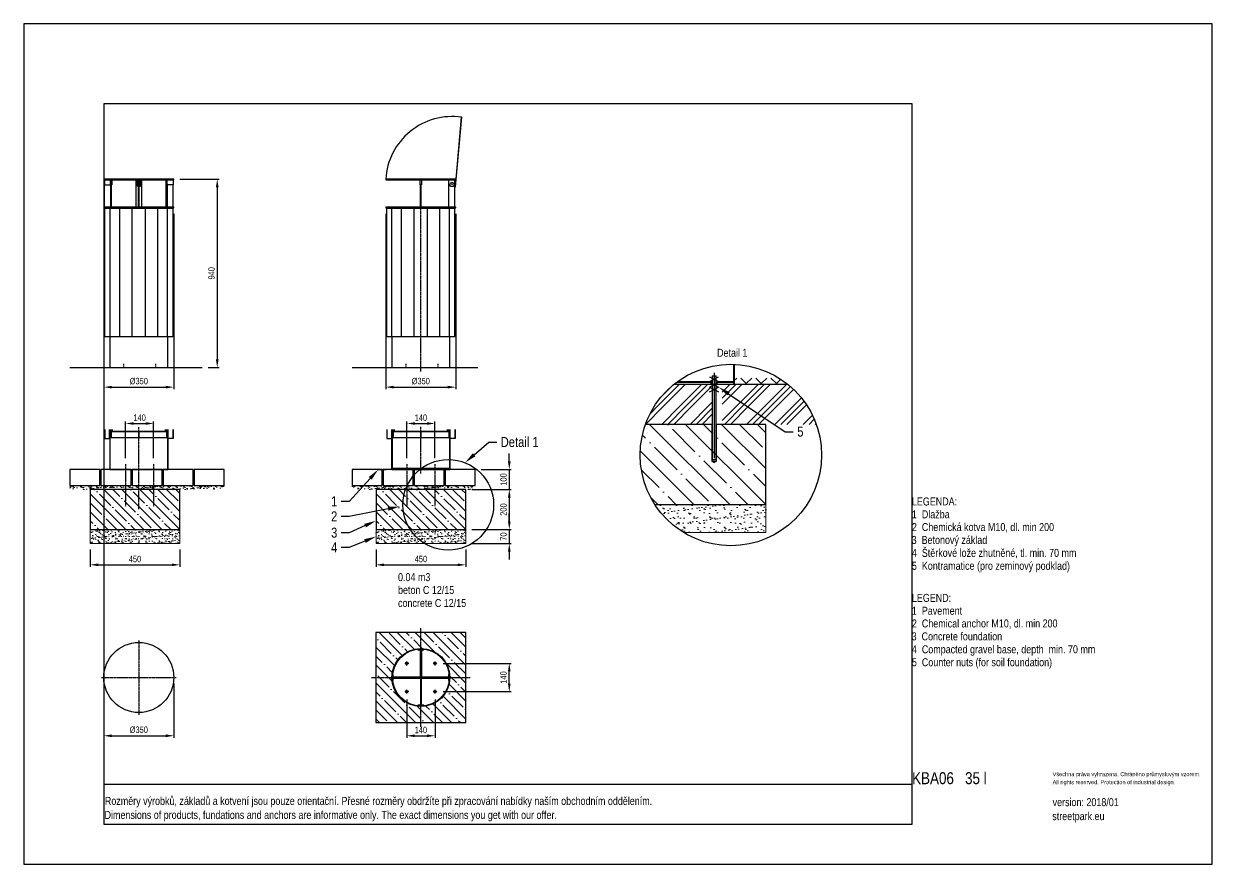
# Model space of a CAD drawing. Header units: millimetres. Extents: x 5064 to 11004, y 3085 to 7285.
import ezdxf
from ezdxf import colors
from ezdxf.entities.mleader import LeaderData, LeaderLine
from ezdxf.lldxf.tags import DXFTag
from ezdxf.math import Vec2, Vec3

# ---------------------------------------------------------------- set-up
doc = ezdxf.new("R2010")
doc.units = ezdxf.units.MM
doc.header["$LTSCALE"] = 0.3
doc.linetypes.add('DashDot', pattern=[15, 9, -3, 0, -3])
doc.layers.add('Nekreslit', color=6, linetype='Continuous', plot=False)
doc.layers.add('SRAFY', color=251, linetype='Continuous', lineweight=13)
doc.styles.add('SEACAD_Arial', font='arial.ttf', dxfattribs={"width": 0.8})
tags = doc.linetypes.add('HIDDEN2', pattern=[4.7625, 3.175, -1.5875]).pattern_tags.tags
tags[6:7] = [DXFTag(74, 4), DXFTag(75, 0), DXFTag(340, '0'), DXFTag(46, 0.0), DXFTag(50, 0.0), DXFTag(44, 0.0), DXFTag(45, 0.0)]
tags[4:5] = [DXFTag(74, 4), DXFTag(75, 0), DXFTag(340, '0'), DXFTag(46, 0.0), DXFTag(50, 0.0), DXFTag(44, 0.0), DXFTag(45, 0.0)]
doc.dimstyles.new('ISO-25', dxfattribs={"dimtxt": 1.6, "dimasz": 2, "dimexe": 0.5, "dimexo": 1.5, "dimtad": 1, "dimdec": 0, "dimtxsty": 'SEACAD_Arial', "dimcen": 2, "dimadec": 0, "dimazin": 0, "dimtfac": 1, "dimtdec": 0, "dimtmove": 0, "dimatfit": 3, "dimfxl": 1, "dimarcsym": 0})

# ---------------------------------------------------------------- blocks, each defined once
blk = doc.blocks.new('*D134')
at = {"color": 0, "lineweight": -2, "transparency": 16777216}
for p, q in [((6825.3, 4657.8), (6825.3, 4571.4)), ((7273.4, 4657.8), (7273.4, 4571.4)), ((6865.3, 4581.4), (7233.4, 4581.4))]:
    blk.add_line(p, q, dxfattribs=at)
at = {"color": 0, "transparency": 16777216}
for points in [[(6865.3, 4588.1), (6865.3, 4574.8), (6825.3, 4581.4)], [(7233.4, 4588.1), (7233.4, 4574.8), (7273.4, 4581.4)]]:
    blk.add_solid(points, dxfattribs=at)
at = {"layer": 'Defpoints', "color": 0, "transparency": 16777216}
for p in [(6825.3, 4687.8), (7273.4, 4687.8), (7273.4, 4581.4)]:
    blk.add_point(p, dxfattribs=at)
at = {"color": 0, "transparency": 16777216, "insert": (7049.4, 4610.3), "char_height": 32, "attachment_point": 5, "style": 'SEACAD_Arial'}
blk.add_mtext('450', dxfattribs=at)
blk = doc.blocks.new('*D160')
at = {"color": 0, "lineweight": -2, "transparency": 16777216}
for p, q in [((6979.3, 5114.1), (6979.3, 5297.7)), ((7019.3, 5287.7), (7079.3, 5287.7)), ((7119.3, 5114.1), (7119.3, 5297.7))]:
    blk.add_line(p, q, dxfattribs=at)
at = {"color": 0, "transparency": 16777216}
for points in [[(7019.3, 5294.4), (7019.3, 5281.1), (6979.3, 5287.7)], [(7079.3, 5294.4), (7079.3, 5281.1), (7119.3, 5287.7)]]:
    blk.add_solid(points, dxfattribs=at)
at = {"layer": 'Defpoints', "color": 0, "transparency": 16777216}
for p in [(7119.3, 5287.7), (6979.3, 5084.1), (7119.3, 5084.1)]:
    blk.add_point(p, dxfattribs=at)
at = {"color": 0, "transparency": 16777216, "insert": (7049.3, 5316.6), "char_height": 32, "attachment_point": 5, "style": 'SEACAD_Arial'}
blk.add_mtext('140', dxfattribs=at)
blk = doc.blocks.new('*D161')
at = {"color": 0, "lineweight": -2, "transparency": 16777216}
for p, q in [((7491.1, 5098), (7491.1, 5138)), ((7350.8, 5058), (7501.1, 5058)), ((7491.1, 5058), (7491.1, 4957.7)), ((7303.4, 4957.7), (7501.1, 4957.7)), ((7491.1, 4917.7), (7491.1, 4877.7))]:
    blk.add_line(p, q, dxfattribs=at)
at = {"color": 0, "transparency": 16777216}
for points in [[(7484.4, 5098), (7497.7, 5098), (7491.1, 5058)], [(7484.4, 4917.7), (7497.7, 4917.7), (7491.1, 4957.7)]]:
    blk.add_solid(points, dxfattribs=at)
at = {"layer": 'Defpoints', "color": 0, "transparency": 16777216}
for p in [(7320.8, 5058), (7273.4, 4957.7), (7491.1, 4957.7)]:
    blk.add_point(p, dxfattribs=at)
at = {"color": 0, "transparency": 16777216, "insert": (7462.2, 5007.9), "char_height": 32, "attachment_point": 5, "rotation": 90, "style": 'SEACAD_Arial'}
blk.add_mtext('100', dxfattribs=at)
blk = doc.blocks.new('*D162')
at = {"color": 0, "lineweight": -2, "transparency": 16777216}
for p, q in [((7303.4, 4957.7), (7501.1, 4957.7)), ((7491.1, 4917.7), (7491.1, 4797.7)), ((7303.4, 4757.7), (7501.1, 4757.7))]:
    blk.add_line(p, q, dxfattribs=at)
at = {"color": 0, "transparency": 16777216}
for points in [[(7484.4, 4917.7), (7497.7, 4917.7), (7491.1, 4957.7)], [(7484.4, 4797.7), (7497.7, 4797.7), (7491.1, 4757.7)]]:
    blk.add_solid(points, dxfattribs=at)
at = {"layer": 'Defpoints', "color": 0, "transparency": 16777216}
for p in [(7273.4, 4957.7), (7273.4, 4757.7), (7491.1, 4757.7)]:
    blk.add_point(p, dxfattribs=at)
at = {"color": 0, "transparency": 16777216, "insert": (7462.2, 4857.7), "char_height": 32, "attachment_point": 5, "rotation": 90, "style": 'SEACAD_Arial'}
blk.add_mtext('200', dxfattribs=at)
blk = doc.blocks.new('*D163')
at = {"color": 0, "lineweight": -2, "transparency": 16777216}
for p, q in [((7491.1, 4797.7), (7491.1, 4837.7)), ((7303.4, 4757.7), (7501.1, 4757.7)), ((7491.1, 4757.7), (7491.1, 4687.8)), ((7303.4, 4687.8), (7501.1, 4687.8)), ((7491.1, 4647.8), (7491.1, 4607.8))]:
    blk.add_line(p, q, dxfattribs=at)
at = {"color": 0, "transparency": 16777216}
for points in [[(7484.4, 4797.7), (7497.7, 4797.7), (7491.1, 4757.7)], [(7484.4, 4647.8), (7497.7, 4647.8), (7491.1, 4687.8)]]:
    blk.add_solid(points, dxfattribs=at)
at = {"layer": 'Defpoints', "color": 0, "transparency": 16777216}
for p in [(7273.4, 4757.7), (7273.4, 4687.8), (7491.1, 4687.8)]:
    blk.add_point(p, dxfattribs=at)
at = {"color": 0, "transparency": 16777216, "insert": (7462.2, 4722.8), "char_height": 32, "attachment_point": 5, "rotation": 90, "style": 'SEACAD_Arial'}
blk.add_mtext('70', dxfattribs=at)
blk = doc.blocks.new('*D164')
at = {"color": 0, "lineweight": -2, "transparency": 16777216}
for p, q in [((5396.4, 4657.9), (5396.4, 4571.5)), ((5844.5, 4657.9), (5844.5, 4571.5)), ((5436.4, 4581.5), (5804.5, 4581.5))]:
    blk.add_line(p, q, dxfattribs=at)
at = {"color": 0, "transparency": 16777216}
for points in [[(5436.4, 4588.2), (5436.4, 4574.9), (5396.4, 4581.5)], [(5804.5, 4588.2), (5804.5, 4574.9), (5844.5, 4581.5)]]:
    blk.add_solid(points, dxfattribs=at)
at = {"layer": 'Defpoints', "color": 0, "transparency": 16777216}
for p in [(5396.4, 4687.9), (5844.5, 4687.9), (5844.5, 4581.5)]:
    blk.add_point(p, dxfattribs=at)
at = {"color": 0, "transparency": 16777216, "insert": (5620.4, 4610.4), "char_height": 32, "attachment_point": 5, "style": 'SEACAD_Arial'}
blk.add_mtext('450', dxfattribs=at)
blk = doc.blocks.new('*D167')
at = {"color": 0, "lineweight": -2, "transparency": 16777216}
for p, q in [((5573.5, 5114), (5573.5, 5297.7)), ((5613.5, 5287.7), (5673.5, 5287.7)), ((5713.5, 5114), (5713.5, 5297.7))]:
    blk.add_line(p, q, dxfattribs=at)
at = {"color": 0, "transparency": 16777216}
for points in [[(5613.5, 5294.4), (5613.5, 5281.1), (5573.5, 5287.7)], [(5673.5, 5294.4), (5673.5, 5281.1), (5713.5, 5287.7)]]:
    blk.add_solid(points, dxfattribs=at)
at = {"layer": 'Defpoints', "color": 0, "transparency": 16777216}
for p in [(5713.5, 5287.7), (5573.5, 5084), (5713.5, 5084)]:
    blk.add_point(p, dxfattribs=at)
at = {"color": 0, "transparency": 16777216, "insert": (5643.5, 5316.6), "char_height": 32, "attachment_point": 5, "style": 'SEACAD_Arial'}
blk.add_mtext('140', dxfattribs=at)
blk = doc.blocks.new('*D168')
at = {"color": 0, "lineweight": -2, "transparency": 16777216}
for p, q in [((5464.4, 3988.2), (5464.4, 3717.2)), ((5814.4, 3988.6), (5814.4, 3717.2)), ((5504.4, 3727.2), (5774.4, 3727.2))]:
    blk.add_line(p, q, dxfattribs=at)
at = {"color": 0, "transparency": 16777216}
for points in [[(5504.4, 3733.9), (5504.4, 3720.5), (5464.4, 3727.2)], [(5774.4, 3733.9), (5774.4, 3720.5), (5814.4, 3727.2)]]:
    blk.add_solid(points, dxfattribs=at)
at = {"layer": 'Defpoints', "color": 0, "transparency": 16777216}
for p in [(5464.4, 4018.2), (5814.4, 4018.6), (5814.4, 3727.2)]:
    blk.add_point(p, dxfattribs=at)
at = {"color": 0, "transparency": 16777216, "insert": (5639.4, 3756.9), "char_height": 32, "attachment_point": 5, "style": 'SEACAD_Arial'}
blk.add_mtext('%%c350', dxfattribs=at)
blk = doc.blocks.new('*D171')
at = {"color": 0, "lineweight": -2, "transparency": 16777216}
for p, q in [((5464.4, 6335.2), (5464.4, 5459.5)), ((5814.4, 6335.2), (5814.4, 5459.5)), ((5504.4, 5469.5), (5774.4, 5469.5))]:
    blk.add_line(p, q, dxfattribs=at)
at = {"color": 0, "transparency": 16777216}
for points in [[(5504.4, 5476.2), (5504.4, 5462.8), (5464.4, 5469.5)], [(5774.4, 5476.2), (5774.4, 5462.8), (5814.4, 5469.5)]]:
    blk.add_solid(points, dxfattribs=at)
at = {"layer": 'Defpoints', "color": 0, "transparency": 16777216}
for p in [(5464.4, 6365.2), (5814.4, 6365.2), (5814.4, 5469.5)]:
    blk.add_point(p, dxfattribs=at)
at = {"color": 0, "transparency": 16777216, "insert": (5639.4, 5499.2), "char_height": 32, "attachment_point": 5, "style": 'SEACAD_Arial'}
blk.add_mtext('%%c350', dxfattribs=at)
blk = doc.blocks.new('*D172')
at = {"color": 0, "lineweight": -2, "transparency": 16777216}
for p, q in [((5844.4, 6508.2), (6041.4, 6508.2)), ((6031.4, 6468.2), (6031.4, 5608.2)), ((5986, 5568.2), (6041.4, 5568.2))]:
    blk.add_line(p, q, dxfattribs=at)
at = {"color": 0, "transparency": 16777216}
for points in [[(6024.7, 6468.2), (6038.1, 6468.2), (6031.4, 6508.2)], [(6024.7, 5608.2), (6038.1, 5608.2), (6031.4, 5568.2)]]:
    blk.add_solid(points, dxfattribs=at)
at = {"layer": 'Defpoints', "color": 0, "transparency": 16777216}
for p in [(5814.4, 6508.2), (5956, 5568.2), (6031.4, 5568.2)]:
    blk.add_point(p, dxfattribs=at)
at = {"color": 0, "transparency": 16777216, "insert": (6002.5, 6038.2), "char_height": 32, "attachment_point": 5, "rotation": 90, "style": 'SEACAD_Arial'}
blk.add_mtext('940', dxfattribs=at)
blk = doc.blocks.new('*D173')
at = {"color": 0, "lineweight": -2, "transparency": 16777216}
for p, q in [((6873.6, 6335.2), (6873.6, 5459.5)), ((7223.6, 6335.2), (7223.6, 5459.5)), ((6913.6, 5469.5), (7183.6, 5469.5))]:
    blk.add_line(p, q, dxfattribs=at)
at = {"color": 0, "transparency": 16777216}
for points in [[(6913.6, 5476.2), (6913.6, 5462.8), (6873.6, 5469.5)], [(7183.6, 5476.2), (7183.6, 5462.8), (7223.6, 5469.5)]]:
    blk.add_solid(points, dxfattribs=at)
at = {"layer": 'Defpoints', "color": 0, "transparency": 16777216}
for p in [(6873.6, 6365.2), (7223.6, 6365.2), (7223.6, 5469.5)]:
    blk.add_point(p, dxfattribs=at)
at = {"color": 0, "transparency": 16777216, "insert": (7048.6, 5499.2), "char_height": 32, "attachment_point": 5, "style": 'SEACAD_Arial'}
blk.add_mtext('%%C350', dxfattribs=at)
blk = doc.blocks.new('*D174')
at = {"color": 0, "lineweight": -2, "transparency": 16777216}
for p, q in [((6978.6, 3907.7), (6978.6, 3717.2)), ((7120.1, 3907.7), (7120.1, 3717.2)), ((7018.6, 3727.2), (7080.1, 3727.2))]:
    blk.add_line(p, q, dxfattribs=at)
at = {"color": 0, "transparency": 16777216}
for points in [[(7018.6, 3733.9), (7018.6, 3720.5), (6978.6, 3727.2)], [(7080.1, 3733.9), (7080.1, 3720.5), (7120.1, 3727.2)]]:
    blk.add_solid(points, dxfattribs=at)
at = {"layer": 'Defpoints', "color": 0, "transparency": 16777216}
for p in [(6978.6, 3937.7), (7120.1, 3937.7), (7120.1, 3727.2)]:
    blk.add_point(p, dxfattribs=at)
at = {"color": 0, "transparency": 16777216, "insert": (7049.3, 3756), "char_height": 32, "attachment_point": 5, "style": 'SEACAD_Arial'}
blk.add_mtext('140', dxfattribs=at)
blk = doc.blocks.new('*D175')
at = {"color": 0, "lineweight": -2, "transparency": 16777216}
for p, q in [((7160.1, 4089.1), (7501.1, 4089.1)), ((7491.1, 3987.7), (7491.1, 4049.1)), ((7160.1, 3947.7), (7501.1, 3947.7))]:
    blk.add_line(p, q, dxfattribs=at)
at = {"color": 0, "transparency": 16777216}
for points in [[(7484.4, 4049.1), (7497.7, 4049.1), (7491.1, 4089.1)], [(7484.4, 3987.7), (7497.7, 3987.7), (7491.1, 3947.7)]]:
    blk.add_solid(points, dxfattribs=at)
at = {"layer": 'Defpoints', "color": 0, "transparency": 16777216}
for p in [(7130.1, 4089.1), (7491.1, 4089.1), (7130.1, 3947.7)]:
    blk.add_point(p, dxfattribs=at)
at = {"color": 0, "transparency": 16777216, "insert": (7462.2, 4018.4), "char_height": 32, "attachment_point": 5, "rotation": 90, "style": 'SEACAD_Arial'}
blk.add_mtext('140', dxfattribs=at)

msp = doc.modelspace()

# ---------------------------------------------------------------- hatches: boundary and pattern name
at = {"layer": 'SRAFY'}
h = msp.add_hatch(dxfattribs=at)
h.set_pattern_fill('ANSI31', color=256)
h.set_pattern_definition([(45, (-671.429, 3940.2067), (-2.245064, 2.245064), [])])
h.paths.add_polyline_path([(8502.9, 5497.7), (8492.4, 5497.7), (8332.8, 5497.7, 0.003723), (8327.4, 5493.7), (8502.9, 5493.7)])
h.paths.add_polyline_path([(8610.9, 5497.7), (8526.9, 5497.7), (8526.9, 5493.7), (8610.9, 5493.7)])
h.paths.add_polyline_path([(8614.9, 5583.5, 0.002206), (8610.9, 5583.6), (8610.9, 5483.7), (8614.9, 5483.7)])
h = msp.add_hatch(dxfattribs=at)
h.set_pattern_fill('ANGLE', color=256, scale=7.6, angle=45)
h.set_pattern_definition([(45, (-671.215, 3948.204), (-37.53747, 37.53747), [38.608, -14.478]), (135, (-671.215, 3948.204), (-37.53747, -37.53747), [38.608, -14.478])])
edge = h.paths.add_edge_path()
edge.add_line((8615.1, 5483.7), (8883, 5483.7))
edge.add_arc((8598.7, 5130.3), 453.5, 51.18558, 58.1829)
edge.add_line((8837.8, 5515.7), (8615.1, 5515.4))
edge.add_arc((-175798.6, 5506.3), 184413.7, -0.004547, 0.002815, ccw=False)
h = msp.add_hatch(dxfattribs=at)
h.set_pattern_fill('GOST_GROUND', color=256, scale=10)
h.paths.add_polyline_path([(8504.9, 5463), (8492.4, 5469.7), (8504.9, 5476.3), (8504.9, 5483.7), (8314.5, 5483.7, 0.138041), (8171.9, 5283.5), (8504.9, 5283.3)])
edge = h.paths.add_edge_path()
edge.add_line((8883, 5483.7), (8554.9, 5483.6))
edge.add_line((8554.9, 5483.6), (8554.9, 5464))
edge.add_line((8554.9, 5464), (8567.4, 5457.3))
edge.add_line((8567.4, 5457.3), (8554.9, 5450.7))
edge.add_line((8554.9, 5450.7), (8554.9, 5283.3))
edge.add_line((8554.9, 5283.3), (8783, 5283.1))
edge.add_line((8783, 5283.1), (9025.7, 5283.1))
edge.add_arc((8598.7, 5130.3), 453.5, 19.68637, 51.18484)
h = msp.add_hatch(dxfattribs=at)
h.set_pattern_fill('ANSI35', color=256, scale=20, angle=90)
h.set_pattern_definition([(135, (-5432.99, -5337.81), (-89.8026, -89.8026), []), (135, (-5432.99, -5248.01), (-89.8026, -89.8026), [158.75, -31.75, 0, -31.75])])
edge = h.paths.add_edge_path()
edge.add_arc((8598.7, 5130.3), 453.5, 160.25313, 213.03807)
edge.add_line((8218.6, 4883.1), (8773, 4883.1))
edge.add_line((8773, 4883.1), (8773, 5283.1))
edge.add_line((8773, 5283.1), (8171.9, 5283.5))
h = msp.add_hatch(dxfattribs=at)
h.set_pattern_fill('AR-SAND', color=256, scale=0.5)
h.set_pattern_definition([(37.5, (0, -352.715), (-0.800016, 24.47066), [0, -19.304, 0, -21.59, 0, -20.6375]), (7.5, (0, -352.715), (22.47616, 35.84126), [0, -10.414, 0, -17.399, 0, -6.6675]), (327.5, (-15.62, -352.715), (39.54962, 0.07186), [0, -6.35, 0, -22.86, 0, -29.845]), (317.5, (-15.62, -352.715), (38.17782, 11.14647), [0, -3.175, 0, -14.986, 0, -17.145])])
h.paths.add_polyline_path([(5464.4, 4978), (5295.4, 4978), (5295.4, 4958.1), (5430.4, 4958.1), (5464.4, 4958)])
h.paths.add_polyline_path([(5514.4, 4978), (5464.4, 4978), (5464.4, 4958), (5514.4, 4958)])
h.paths.add_polyline_path([(5794.4, 4978), (5514.4, 4978), (5514.4, 4958), (5794.4, 4957.8)])
h.paths.add_polyline_path([(6065.4, 4978), (5794.4, 4978), (5794.4, 4957.8), (5878.5, 4957.7), (6065.4, 4957.7)])
h = msp.add_hatch(dxfattribs=at)
h.set_pattern_fill('ANSI35', color=256, scale=10, angle=90)
h.set_pattern_definition([(135, (-1258.534, -352.62), (-44.9013, -44.9013), []), (135, (-1258.534, -307.72), (-44.9013, -44.9013), [79.375, -15.875, 0, -15.875])])
h.paths.add_polyline_path([(5844.5, 4957.8), (5396.4, 4958.2), (5396.4, 4757.8), (5844.5, 4757.8)])
h = msp.add_hatch(dxfattribs=at)
h.set_pattern_fill('AR-SAND', color=256, scale=0.5)
h.set_pattern_definition([(37.5, (170.387, -352.715), (-0.800016, 24.47066), [0, -19.304, 0, -21.59, 0, -20.6375]), (7.5, (170.387, -352.715), (22.47616, 35.84126), [0, -10.414, 0, -17.399, 0, -6.6675]), (327.5, (154.766, -352.715), (39.54962, 0.07186), [0, -6.35, 0, -22.86, 0, -29.845]), (317.5, (154.766, -352.715), (38.17782, 11.14647), [0, -3.175, 0, -14.986, 0, -17.145])])
h.paths.add_polyline_path([(6763.6, 4978), (6705.8, 4978), (6705.8, 4958.1), (6745.4, 4958.1)])
h.paths.add_polyline_path([(6944.3, 4978), (6763.6, 4978), (6745.4, 4958.1), (6825.3, 4958.1), (6944.3, 4958)])
h.paths.add_polyline_path([(7154.3, 4978), (6944.3, 4978), (6944.3, 4958), (7154.3, 4957.8)])
h.paths.add_polyline_path([(7320.8, 4978), (7154.3, 4978), (7154.3, 4957.8), (7273.4, 4957.7), (7320.8, 4957.7)])
h = msp.add_hatch(dxfattribs=at)
h.set_pattern_fill('ANSI35', color=256, scale=10, angle=90)
h.set_pattern_definition([(135, (170.387, -352.715), (-44.9013, -44.9013), []), (135, (170.387, -307.814), (-44.9013, -44.9013), [79.375, -15.875, 0, -15.875])])
h.paths.add_polyline_path([(7273.4, 4957.7), (6825.3, 4958.1), (6825.3, 4757.7), (7273.4, 4757.7)])
h = msp.add_hatch(dxfattribs=at)
h.set_pattern_fill('AR-SAND', color=256)
h.set_pattern_definition([(37.5, (-2901.995, -5637.076), (-1.60003, 48.94132), [0, -38.608, 0, -43.18, 0, -41.275]), (7.5, (-2901.995, -5637.076), (44.95233, 71.6825), [0, -20.828, 0, -34.798, 0, -13.335]), (327.5, (-2933.237, -5637.076), (79.09924, 0.14372), [0, -12.7, 0, -45.72, 0, -59.69]), (317.5, (-2933.24, -5637.076), (76.35565, 22.29293), [0, -6.35, 0, -29.972, 0, -34.29])])
h.paths.add_polyline_path([(8773, 4743.1), (8773, 4883.1), (8218.6, 4883.1), (8362.6, 4743.2)])
h = msp.add_hatch(dxfattribs=at)
h.set_pattern_fill('AR-SAND', color=256, scale=0.5)
h.set_pattern_definition([(37.5, (6.963, -502.25), (-0.800016, 24.47066), [0, -19.304, 0, -21.59, 0, -20.6375]), (7.5, (6.963, -502.25), (22.47616, 35.84126), [0, -10.414, 0, -17.399, 0, -6.6675]), (327.5, (-8.658, -502.25), (39.54962, 0.07186), [0, -6.35, 0, -22.86, 0, -29.845]), (317.5, (-8.658, -502.25), (38.17782, 11.14647), [0, -3.175, 0, -14.986, 0, -17.145])])
h.paths.add_polyline_path([(5844.5, 4687.9), (5844.5, 4757.8), (5396.4, 4757.9), (5396.4, 4687.9)])
h = msp.add_hatch(dxfattribs=at)
h.set_pattern_fill('AR-SAND', color=256, scale=0.5)
h.set_pattern_definition([(37.5, (1435.883, -502.347), (-0.800016, 24.47066), [0, -19.304, 0, -21.59, 0, -20.6375]), (7.5, (1435.883, -502.347), (22.47616, 35.84126), [0, -10.414, 0, -17.399, 0, -6.6675]), (327.5, (1420.262, -502.347), (39.54962, 0.07186), [0, -6.35, 0, -22.86, 0, -29.845]), (317.5, (1420.262, -502.347), (38.17782, 11.14647), [0, -3.175, 0, -14.986, 0, -17.145])])
h.paths.add_polyline_path([(7273.4, 4687.8), (7273.4, 4757.8), (6825.3, 4757.8), (6825.3, 4687.8)])
h = msp.add_hatch(dxfattribs=at)
h.set_pattern_fill('ANSI35', color=256, scale=10, angle=90)
h.set_pattern_definition([(135, (-5873.285, -822.89), (-44.90128, -44.90128), []), (135, (-5873.285, -777.987), (-44.90128, -44.90128), [79.375, -15.875, 0, -15.875])])
h.paths.add_polyline_path([(7274.3, 4243.4), (6824.3, 4243.4), (6824.3, 3793.4), (7274.3, 3793.4)])
h.paths.add_polyline_path([(7194.3, 4018.4, -1), (6904.3, 4018.4, -1)], flags=16)
h.paths.add_polyline_path([(7191.3, 4018.4, -1), (6907.3, 4018.4, -1)], flags=0)
h.paths.add_polyline_path([(6908.1, 4033.4), (6911.1, 4033.4), (6911.1, 4020.9), (7046.8, 4020.9), (7046.8, 4156.6), (7034.3, 4156.6), (7034.3, 4159.6), (7064.3, 4159.6), (7064.3, 4156.6), (7051.8, 4156.6), (7051.8, 4020.9), (7187.6, 4020.9), (7187.6, 4033.4), (7190.6, 4033.4), (7190.6, 4003.4), (7187.6, 4003.4), (7187.6, 4015.9), (7051.8, 4015.9), (7051.8, 3880.2), (7064.3, 3880.2), (7064.3, 3877.2), (7034.3, 3877.2), (7034.3, 3880.2), (7046.8, 3880.2), (7046.8, 4015.9), (6911.1, 4015.9), (6911.1, 4003.4), (6908.1, 4003.4)], flags=0)
h = msp.add_hatch(dxfattribs=at)
h.set_pattern_fill('ANSI31', color=256, angle=45)
h.set_pattern_definition([(90, (1334.958, -8542.5938), (-3.175, 7e-16), [])])
h.paths.add_polyline_path([(6946.8, 3915.8, 1), (7151.9, 4120.9, 1)])
h.paths.add_polyline_path([(7149.8, 4118.8, -1), (6948.9, 3918, -1)], flags=16)
h = msp.add_hatch(dxfattribs=at)
h.set_pattern_fill('ANSI31', color=256, angle=90)
h.set_pattern_definition([(135, (11890.612, -8904.2522), (-2.245064, -2.245064), [])])
h.paths.add_polyline_path([(7046.8, 4015.9), (7046.8, 3880.2), (7051.8, 3880.2), (7051.8, 4015.9)])
h.paths.add_polyline_path([(7046.8, 4156.6), (7046.8, 4020.9), (7051.8, 4020.9), (7051.8, 4156.6)])
h.paths.add_polyline_path([(6911.1, 4020.9), (6911.1, 4015.9), (7187.6, 4015.9), (7187.6, 4020.9)])
h.paths.add_polyline_path([(7034.3, 4159.6), (7034.3, 4156.6), (7064.3, 4156.6), (7064.3, 4159.6)])
h.paths.add_polyline_path([(6908.1, 4033.4), (6908.1, 4003.4), (6911.1, 4003.4), (6911.1, 4033.4)])
h.paths.add_polyline_path([(7034.3, 3880.2), (7034.3, 3877.2), (7064.3, 3877.2), (7064.3, 3880.2)])
h.paths.add_polyline_path([(7187.6, 4033.4), (7187.6, 4003.4), (7190.6, 4003.4), (7190.6, 4033.4)])

# ---------------------------------------------------------------- linework, layer by layer
for p, q in [((5630.9, 6488.2), (5628.9, 6488.2)), ((5631.9, 6503.2), (5631.9, 6505.2)), ((5636.9, 6488.2), (5635.9, 6488.2)), ((5636.9, 6503.2), (5636.9, 6505.2)), ((5636.9, 6503.2), (5636.9, 6505.2)), ((5636.9, 6503.2), (5636.9, 6505.2)), ((5641.9, 6503.2), (5641.9, 6505.2)), ((5642.9, 6488.2), (5641.9, 6488.2)), ((5646.9, 6503.2), (5646.9, 6505.2)), ((5649.9, 6488.2), (5647.9, 6488.2)), ((7189.6, 6368.2), (7189.6, 6505.2)), ((7219.6, 6368.2), (7219.6, 6505.2)), ((5468.4, 6365.2), (5468.4, 6362.2)), ((5494.4, 6365.2), (5494.4, 6362.2)), ((5495.6, 5722.2), (5495.6, 6362.2)), ((5498.4, 6365.2), (5498.4, 6362.2)), ((5543.9, 5722.2), (5543.9, 6362.2)), ((5605.9, 5722.2), (5605.9, 6362.2)), ((5673, 5722.2), (5673, 6362.2)), ((5734.9, 5722.2), (5734.9, 6362.2)), ((5780.4, 6365.2), (5780.4, 6362.2)), ((5783.3, 5722.2), (5783.3, 6362.2)), ((5784.4, 6365.2), (5784.4, 6362.2)), ((5810.4, 6365.2), (5810.4, 6362.2)), ((6903.6, 6365.2), (6903.6, 6362.2)), ((6904.7, 5722.2), (6904.7, 6362.2)), ((6953.1, 5722.2), (6953.1, 6362.2)), ((7015, 5722.2), (7015, 6362.2)), ((7082.1, 5722.2), (7082.1, 6362.2)), ((7144.1, 5722.2), (7144.1, 6362.2)), ((7192.4, 5722.2), (7192.4, 6362.2)), ((7193.6, 6365.2), (7193.6, 6362.2)), ((5494.4, 5568.2), (5497.4, 5568.2)), ((5784.4, 5568.2), (5781.4, 5568.2)), ((6836.3, 5568.2), (6876.3, 5568.2)), ((6918.6, 5568.2), (7178.6, 5568.2)), ((6919.3, 5568.2), (7179.3, 5568.2)), ((6919.3, 5568.2), (7179.3, 5568.2)), ((8506.5, 5525.3), (8523.3, 5525.3)), ((8614.9, 5583.5), (8614.9, 5483.7)), ((8314.5, 5483.7), (8504.9, 5483.7)), ((8327.4, 5493.7), (8504.9, 5493.7)), ((8332.8, 5497.7), (8504.9, 5497.7)), ((8492.4, 5521.7), (8537.4, 5497.7)), ((8492.4, 5497.7), (8537.4, 5521.7)), ((8492.4, 5493.7), (8537.4, 5469.7)), ((8492.4, 5469.7), (8537.4, 5493.7)), ((8492.4, 5469.7), (8537.4, 5445.7)), ((8492.4, 5445.7), (8537.4, 5469.7)), ((8502.9, 5497.7), (8502.9, 5493.7)), ((8524.9, 5497.7), (8610.9, 5497.7)), ((8524.9, 5493.7), (8610.9, 5493.7)), ((8524.9, 5483.7), (8614.9, 5483.7)), ((8526.9, 5497.7), (8526.9, 5493.7)), ((8614.9, 5483.7), (8883, 5483.7)), ((5494.4, 5248), (5497.4, 5248)), ((5500.4, 5258), (5500.4, 5218)), ((5500.4, 5248), (5778.4, 5248)), ((5522.4, 5248), (5726.4, 5248)), ((5756.4, 5248), (5552.4, 5248)), ((5626.4, 5248), (5623.4, 5248)), ((5761.4, 5248), (5758.4, 5248)), ((5778.4, 5258), (5778.4, 5218)), ((5784.4, 5248), (5781.4, 5248)), ((5784.4, 5248), (5782.4, 5248)), ((5784.4, 5058), (5784.4, 5248)), ((6904.3, 5248), (6907.3, 5248)), ((6910.3, 5258), (6910.3, 5218)), ((6910.3, 5248), (7188.3, 5248)), ((6932.3, 5248), (7136.3, 5248)), ((7166.3, 5248), (6962.3, 5248)), ((7036.3, 5248), (7033.3, 5248)), ((7171.3, 5248), (7168.3, 5248)), ((7188.3, 5258), (7188.3, 5218)), ((7194.3, 5248), (7191.3, 5248)), ((8504.9, 5283.3), (8171.9, 5283.5)), ((8773, 5283.1), (8524.9, 5283.3)), ((8773, 4883.1), (8773, 5283.1)), ((5494.4, 5212), (5494.4, 5058)), ((5494.4, 5212), (5494.4, 5058)), ((5497.4, 5218), (5781.4, 5218)), ((5784.4, 5212), (5784.4, 5058)), ((6904.3, 5212), (6904.3, 5058)), ((6904.3, 5212), (6904.3, 5058)), ((6907.3, 5218), (7191.3, 5218)), ((7194.3, 5212), (7194.3, 5058)), ((5494.4, 5058), (5497.4, 5058)), ((5494.4, 5058), (5784.4, 5058)), ((5784.4, 5058), (5781.4, 5058)), ((5782.4, 5058), (5784.4, 5058)), ((6836.3, 5058), (6876.3, 5058)), ((6904.3, 5058), (7194.3, 5058)), ((6906.3, 5065), (7192.3, 5065)), ((6906.3, 5063), (7192.3, 5063)), ((5295.4, 4978), (5437.4, 4978)), ((8218.6, 4883.1), (8773, 4883.1))]:
    msp.add_line(p, q)
at = {"linetype": 'DashDot'}
for p, q in [((7048.6, 5548.2), (7048.6, 6379.2)), ((5639.4, 4860.1), (5639.4, 5269.8)), ((7049.3, 5038), (7049.3, 5271.7)), ((7049.3, 3771.4), (7049.3, 4265.4)), ((5639.4, 4205.4), (5639.4, 3831.4)), ((5452.4, 4018.4), (5826.4, 4018.4)), ((6802.3, 4018.4), (7296.3, 4018.4))]:
    msp.add_line(p, q, dxfattribs=at)
at = {"color": 0, "linetype": 'DashDot', "ltscale": 0.1}
for p, q in [((5563.5, 5585.2), (5563.5, 5565.2)), ((5723.5, 5585.2), (5723.5, 5565.2)), ((6973.4, 5585.2), (6973.4, 5565.2)), ((7133.4, 5585.2), (7133.4, 5565.2)), ((6978.6, 4079.1), (6978.6, 4099.1)), ((7120.1, 4079.1), (7120.1, 4099.1)), ((6988.6, 4089.1), (6968.6, 4089.1)), ((7130.1, 4089.1), (7110.1, 4089.1)), ((6988.6, 3947.7), (6968.6, 3947.7)), ((6978.6, 3937.7), (6978.6, 3957.7)), ((7130.1, 3947.7), (7110.1, 3947.7)), ((7120.1, 3937.7), (7120.1, 3957.7))]:
    msp.add_line(p, q, dxfattribs=at)
at = {"color": 7, "linetype": 'Continuous'}
for p, q in [((5295.4, 5568.2), (5956, 5568.2)), ((6705.8, 5568.2), (7334.1, 5568.2)), ((8504.9, 5523.7), (8504.9, 5107.6)), ((8524.9, 5107.6), (8524.9, 5523.7)), ((5464.4, 5258), (5464.4, 5114)), ((5445.4, 5058), (5295.4, 5058)), ((5295.4, 5058), (5295.4, 4978)), ((5445.4, 4978), (5445.4, 5058)), ((5600.4, 5058), (5450.4, 5058)), ((5450.4, 5058), (5450.4, 4978)), ((5600.4, 4978), (5600.4, 5058)), ((5755.4, 5058), (5605.4, 5058)), ((5605.4, 5058), (5605.4, 4978)), ((5755.4, 4978), (5755.4, 5058)), ((5910.4, 5058), (5760.4, 5058)), ((5760.4, 5058), (5760.4, 4978)), ((5910.4, 4978), (5910.4, 5058)), ((6065.4, 5058), (5915.4, 5058)), ((5915.4, 5058), (5915.4, 4978)), ((6065.4, 4978), (6065.4, 5058)), ((6855.8, 5058), (6705.8, 5058)), ((6705.8, 5058), (6705.8, 4978)), ((6855.8, 4978), (6855.8, 5058)), ((7010.8, 5058), (6860.8, 5058)), ((6860.8, 5058), (6860.8, 4978)), ((7010.8, 4978), (7010.8, 5058)), ((7165.8, 5058), (7015.8, 5058)), ((7015.8, 5058), (7015.8, 4978)), ((7165.8, 4978), (7165.8, 5058)), ((7320.8, 5058), (7170.8, 5058)), ((7170.8, 5058), (7170.8, 4978)), ((7320.8, 4978), (7320.8, 5058)), ((5295.4, 4978), (5445.4, 4978)), ((5450.4, 4978), (5600.4, 4978)), ((5605.4, 4978), (5755.4, 4978)), ((5760.4, 4978), (5910.4, 4978)), ((5915.4, 4978), (6065.4, 4978)), ((6705.8, 4978), (6855.8, 4978)), ((6860.8, 4978), (7010.8, 4978)), ((7015.8, 4978), (7165.8, 4978)), ((7170.8, 4978), (7320.8, 4978))]:
    msp.add_line(p, q, dxfattribs=at)
at = {"lineweight": 15}
for p, q in [((6836.3, 5568.2), (6886.3, 5568.2)), ((8506.5, 5525.3), (8506.5, 5106)), ((8523.3, 5106), (8523.3, 5525.3)), ((6836.3, 5058), (6886.3, 5058))]:
    msp.add_line(p, q, dxfattribs=at)
at = {"color": 7, "linetype": 'HIDDEN2'}
for p, q in [((8506.5, 5525.3), (8504.9, 5523.7)), ((8524.9, 5523.7), (8523.3, 5525.3)), ((8524.9, 5523.7), (8504.9, 5523.7)), ((8504.9, 5107.6), (8524.9, 5107.6)), ((8504.9, 5107.6), (8506.5, 5106)), ((8514.9, 5106), (8506.5, 5106)), ((8523.3, 5106), (8514.9, 5106)), ((8523.3, 5106), (8524.9, 5107.6))]:
    msp.add_line(p, q, dxfattribs=at)
at = {"linetype": 'DashDot', "lineweight": 30}
for p, q in [((8514.9, 5541.7), (8514.9, 5120.4)), ((8514.9, 5535.7), (8514.9, 5114.4)), ((5573.5, 5084), (5573.5, 4873.4)), ((5713.5, 5084), (5713.5, 4873.4)), ((6979.3, 5084.1), (6979.3, 4873.4)), ((7119.3, 5084.1), (7119.3, 4873.4))]:
    msp.add_line(p, q, dxfattribs=at)
at = {"linetype": 'HIDDEN2'}
for p, q in [((8502.9, 5283.3), (8502.9, 5100)), ((8526.9, 5100), (8526.9, 5283.3))]:
    msp.add_line(p, q, dxfattribs=at)
at = {"color": 7, "linetype": 'HIDDEN2', "ltscale": 0.2}
msp.add_line((8502.9, 5100), (8526.9, 5100), dxfattribs=at)
at = {"linetype": 'HIDDEN2', "ltscale": 0.2}
for p in [(8502.9, 5100), (8526.9, 5100)]:
    msp.add_line(p, (8514.9, 5093.1), dxfattribs=at)
at = {"linetype": 'HIDDEN2'}
msp.add_lwpolyline([(7250.5, 6818.5), (7220, 6469.9), (7222.9, 6469.6), (7253.4, 6818.3)], close=True, dxfattribs=at)
for points in [[(5464.4, 6505.2), (5814.4, 6505.2), (5814.4, 6508.2), (5464.4, 6508.2)], [(5464.4, 6505.2), (5814.4, 6505.2), (5814.4, 6508.2), (5464.4, 6508.2)], [(5635.9, 6473.2), (5630.9, 6473.2), (5630.9, 6505.2), (5635.9, 6505.2)], [(5642.9, 6473.2), (5647.9, 6473.2), (5647.9, 6505.2), (5642.9, 6505.2)], [(6873.6, 6505.2), (7223.6, 6505.2), (7223.6, 6508.2), (6873.6, 6508.2)], [(5464.4, 6365.2), (5814.4, 6365.2), (5814.4, 6368.2), (5464.4, 6368.2)], [(5464.4, 6365.2), (5814.4, 6365.2), (5814.4, 6368.2), (5464.4, 6368.2)], [(5468.4, 5722.2), (5810.4, 5722.2), (5810.4, 6362.2), (5468.4, 6362.2)], [(6873.6, 6365.2), (7223.6, 6365.2), (7223.6, 6368.2), (6873.6, 6368.2)], [(6877.6, 5722.2), (7219.6, 5722.2), (7219.6, 6362.2), (6877.6, 6362.2)], [(5641.4, 5218), (5641.4, 5248), (5637.4, 5248), (5637.4, 5218)], [(6906.3, 5058), (6904.3, 5058), (6904.3, 5248), (6906.3, 5248)], [(7051.3, 5218), (7051.3, 5248), (7047.3, 5248), (7047.3, 5218)], [(7192.3, 5058), (7194.3, 5058), (7194.3, 5248), (7192.3, 5248)], [(5396.4, 4757.8), (5844.5, 4757.8), (5844.5, 4957.8), (5396.4, 4958.2)], [(6825.3, 4757.7), (7273.4, 4757.7), (7273.4, 4957.7), (6825.3, 4958.1)], [(6824.3, 3793.4), (7274.3, 3793.4), (7274.3, 4243.4), (6824.3, 4243.4)], [(7064.3, 4156.6), (7064.3, 4159.6), (7034.3, 4159.6), (7034.3, 4156.6)], [(6911.1, 4033.4), (6908.1, 4033.4), (6908.1, 4003.4), (6911.1, 4003.4)], [(7187.6, 4015.9), (7187.6, 4020.9), (6911.1, 4020.9), (6911.1, 4015.9)], [(7187.6, 4003.4), (7190.6, 4003.4), (7190.6, 4033.4), (7187.6, 4033.4)], [(7034.3, 3880.2), (7034.3, 3877.2), (7064.3, 3877.2), (7064.3, 3880.2)]]:
    msp.add_lwpolyline(points, close=True)
for points in [[(5467.4, 6480.2), (5499.4, 6480.2), (5499.4, 6504.2, 0.414214), (5498.4, 6505.2), (5468.4, 6505.2, 0.414214), (5467.4, 6504.2)], [(5504.4, 6480.2), (5497.4, 6480.2), (5497.4, 6504.2, -0.414214), (5498.4, 6505.2), (5503.4, 6505.2, -0.414214), (5504.4, 6504.2)], [(5654.4, 6368.2), (5654.4, 6501.2, 0.414214), (5652.4, 6503.2), (5626.4, 6503.2, 0.414214), (5624.4, 6501.2), (5624.4, 6368.2)], [(5774.4, 6480.2), (5781.4, 6480.2), (5781.4, 6504.2, 0.414214), (5780.4, 6505.2), (5775.4, 6505.2, 0.414214), (5774.4, 6504.2)], [(5811.4, 6480.2), (5779.4, 6480.2), (5779.4, 6504.2, -0.414214), (5780.4, 6505.2), (5810.4, 6505.2, -0.414214), (5811.4, 6504.2)], [(7052.1, 6480.2), (7045.1, 6480.2), (7045.1, 6504.2, -0.414214), (7046.1, 6505.2), (7051.1, 6505.2, -0.414214), (7052.1, 6504.2)]]:
    msp.add_lwpolyline(points, format="xyb", close=True)
for points in [[(5498.4, 6480.2), (5498.4, 6368.2), (5468.4, 6368.2), (5468.4, 6480.2)], [(5498.4, 6480.2), (5498.4, 6368.2)], [(5498.4, 6480.2), (5498.4, 6368.2)], [(5498.4, 6480.2), (5498.4, 6368.2)], [(5503.4, 6368.2), (5503.4, 6480.2)], [(5636.9, 6505.2), (5636.9, 6368.2), (5641.9, 6368.2), (5641.9, 6505.2)], [(5775.4, 6368.2), (5775.4, 6480.2)], [(5780.4, 6480.2), (5780.4, 6368.2)], [(5780.4, 6480.2), (5780.4, 6368.2), (5810.4, 6368.2), (5810.4, 6480.2)], [(5780.4, 6480.2), (5780.4, 6368.2)], [(7046.1, 6480.2), (7046.1, 6368.2)], [(7051.1, 6368.2), (7051.1, 6480.2)], [(5494.4, 5722.2), (5494.4, 5568.2), (5784.4, 5568.2), (5784.4, 5722.2)], [(6903.6, 5722.2), (6903.6, 5568.2), (7193.6, 5568.2), (7193.6, 5722.2)], [(8610.9, 5583.6), (8610.9, 5483.7), (8614.9, 5483.7), (8614.9, 5583.5)], [(5468.4, 5258), (5468.4, 5212), (5494.4, 5212), (5494.4, 5258)], [(5469.4, 5258), (5469.4, 5212), (5493.4, 5212), (5493.4, 5258)], [(5497.4, 5248), (5497.4, 5258)], [(5497.4, 5218), (5497.4, 5258)], [(5505.4, 5258), (5505.4, 5248), (5773.4, 5248), (5773.4, 5258)], [(5506.4, 5258), (5506.4, 5249), (5772.4, 5249), (5772.4, 5258)], [(5781.4, 5218), (5781.4, 5258)], [(5810.4, 5258), (5810.4, 5212), (5784.4, 5212), (5784.4, 5258)], [(5809.4, 5258), (5809.4, 5212), (5785.4, 5212), (5785.4, 5258)], [(6878.3, 5258), (6878.3, 5212), (6904.3, 5212), (6904.3, 5258)], [(6879.3, 5258), (6879.3, 5212), (6903.3, 5212), (6903.3, 5258)], [(6907.3, 5248), (6907.3, 5258)], [(6907.3, 5218), (6907.3, 5258)], [(6915.3, 5258), (6915.3, 5248), (7183.3, 5248), (7183.3, 5258)], [(6916.3, 5258), (6916.3, 5249), (7182.3, 5249), (7182.3, 5258)], [(7191.3, 5218), (7191.3, 5258)], [(7220.3, 5258), (7220.3, 5212), (7194.3, 5212), (7194.3, 5258)], [(7219.3, 5258), (7219.3, 5212), (7195.3, 5212), (7195.3, 5258)], [(7046.8, 4020.9), (7046.8, 4156.6), (7051.8, 4156.6), (7051.8, 4020.9), (7046.8, 4020.9), (7046.8, 4020.9)], [(7046.8, 4015.9), (7046.8, 3880.2), (7051.8, 3880.2), (7051.8, 4015.9), (7046.8, 4015.9), (7046.8, 4015.9)]]:
    msp.add_lwpolyline(points)
for centre, radius in [((7204.6, 6488.2), 6), ((8598.7, 5130.3), 453.5), ((7186.2, 4881.4), 226.7), ((5639.4, 4018.4), 175), ((7049.3, 4018.4), 145), ((7049.3, 4018.4), 142), ((6978.6, 4089.1), 6), ((7120.1, 4089.1), 6), ((6978.6, 3947.7), 6), ((7120.1, 3947.7), 6)]:
    msp.add_circle(centre, radius)
at = {"color": 7, "linetype": 'Continuous'}
msp.add_circle((6045.5, 5058), 0.01, dxfattribs=at)
at = {"linetype": 'HIDDEN2'}
msp.add_arc((7205.6, 6489.2), 332.5, 81.72461, 176.72461, dxfattribs=at)
msp.add_arc((7204.6, 6488.2), 15, 180, 0)
at = {"layer": 'Nekreslit'}
msp.add_line((5464.4, 3485.3), (9504.4, 3485.3), dxfattribs=at)
for points in [[(5064.4, 3085.3), (11004.4, 3085.3), (11004.4, 7285.3), (5064.4, 7285.3)], [(5464.4, 3285.3), (9504.4, 3285.3), (9504.4, 6885.3), (5464.4, 6885.3)]]:
    msp.add_lwpolyline(points, close=True, dxfattribs=at)
at = {"layer": 'SRAFY'}
for p, q in [((8773, 4743.2), (8773, 4883.1)), ((5396.4, 4757.8), (5396.4, 4687.8)), ((5844.5, 4687.9), (5844.5, 4757.8)), ((6825.3, 4757.7), (6825.3, 4687.7)), ((7273.4, 4687.8), (7273.4, 4757.7)), ((8362.6, 4743.2), (8773, 4743.2)), ((5396.4, 4687.9), (5844.5, 4687.9)), ((6825.3, 4687.8), (7273.4, 4687.8))]:
    msp.add_line(p, q, dxfattribs=at)

# ---------------------------------------------------------------- texts
at = {"style": 'SEACAD_Arial', "width": 0.8}
for s, height, p in [('LEGENDA:', 40, (9503.3, 4878.1)), ('1  Dlažba', 40, (9503.3, 4813.8)), ('2  Chemická kotva M10, dl. min 200', 40, (9503.3, 4750.3)), ('3  Betonový základ', 40, (9502.2, 4685.8)), ('4  Štěrkové lože zhutněné, tl. min. 70 mm', 40, (9503.3, 4621.1)), ('5  Kontramatice (pro zeminový podklad)', 40, (9503.3, 4556.5)), ('0.04 m3', 40, (6935, 4500)), ('beton C 12/15', 40, (6935, 4435.8)), ('concrete C 12/15', 40, (6935, 4370.6)), ('LEGEND:', 40, (9503.3, 4396.4)), ('1  Pavement', 40, (9503.3, 4332.1)), ('2  Chemical anchor M10, dl. min 200', 40, (9503.3, 4268.6)), ('3  Concrete foundation', 40, (9502.2, 4204)), ('4  Compacted gravel base, depth  min. 70 mm', 40, (9503.3, 4139.3)), ('5  Counter nuts (for soil foundation)', 40, (9503.3, 4074.7)), ('KBA06   35 l', 60, (9504.4, 3485.3)), ('Všechna práva vyhrazena. Chráněno průmyslovým vzorem.', 20, (10206.7, 3525.3)), ('All rights reserved. Protection of industrial design.', 20, (10206.7, 3485.3)), ('Rozměry výrobků, základů a kotvení jsou pouze orientační. Přesné rozměry obdržíte při zpracování nabídky naším obchodním oddělením.', 39.9982, (5469.8, 3381.6)), ('version: 2018/01', 40, (10206.7, 3375.5)), ('Dimensions of products, fundations and anchors are informative only. The exact dimensions you get with our offer.', 39.9982, (5468.2, 3311.7)), ('streetpark.eu', 40, (10205.1, 3305.6))]:
    msp.add_text(s, height=height, dxfattribs=at).set_placement(p)
at = {"insert": (8529.7, 5661.3), "char_height": 40, "attachment_point": 1, "style": 'SEACAD_Arial'}
msp.add_mtext_dynamic_manual_height_columns('Detail 1', width=226.121, gutter_width=200, heights=[0], dxfattribs=at)

# ---------------------------------------------------------------- dimensions: what is measured, and where the dimension line sits
for base, p1, p2, picture, middle in [((6031.4, 5568.2), (5814.4, 6508.2), (5956, 5568.2), '*D172', (6002.5, 6038.2)), ((7491.1, 4957.7), (7320.8, 5058), (7273.4, 4957.7), '*D161', (7462.2, 5007.9)), ((7491.1, 4757.7), (7273.4, 4957.7), (7273.4, 4757.7), '*D162', (7462.2, 4857.7)), ((7491.1, 4687.8), (7273.4, 4757.7), (7273.4, 4687.8), '*D163', (7462.2, 4722.8))]:
    dim = msp.add_linear_dim(base=base, p1=p1, p2=p2, angle=90, dimstyle='ISO-25')
    dim.commit()
    dim.dimension.update_dxf_attribs({"geometry": picture, "text_midpoint": middle})
for base, p1, p2, override, picture, middle in [((5814.4, 5469.5), (5464.4, 6365.2), (5814.4, 6365.2), {"dimpost": '%%c<>'}, '*D171', (5639.4, 5499.2)), ((7223.6, 5469.5), (6873.6, 6365.2), (7223.6, 6365.2), {"dimpost": '%%C<>'}, '*D173', (7048.6, 5499.2)), ((5844.5, 4581.5), (5396.4, 4687.9), (5844.5, 4687.9), {"dimscale": 0, "dimrnd": 10, "dimtix": 0, "dimtofl": 1, "dimtmove": 0, "dimatfit": 3}, '*D164', (5620.4, 4610.4)), ((7273.4, 4581.4), (6825.3, 4687.8), (7273.4, 4687.8), {"dimscale": 0, "dimrnd": 10, "dimtix": 0, "dimtofl": 1, "dimtmove": 0, "dimatfit": 3}, '*D134', (7049.4, 4610.3)), ((5814.4, 3727.2), (5464.4, 4018.2), (5814.4, 4018.6), {"dimpost": '%%c<>'}, '*D168', (5639.4, 3756.9)), ((7120.0561, 3727.2094), (6978.6348, 3937.6679), (7120.0561, 3937.6679), {"dimrnd": 10}, '*D174', (7049.3454, 3756.0477))]:
    dim = msp.add_linear_dim(base=base, p1=p1, p2=p2, dimstyle='ISO-25', override=override)
    dim.commit()
    dim.dimension.update_dxf_attribs({"geometry": picture, "text_midpoint": middle})
for base, p1, p2, picture, middle in [((5713.5, 5287.7), (5573.5, 5084), (5713.5, 5084), '*D167', (5643.5, 5316.6)), ((7119.3, 5287.7), (6979.3, 5084.1), (7119.3, 5084.1), '*D160', (7049.3, 5316.6))]:
    dim = msp.add_linear_dim(base=base, p1=p1, p2=p2, dimstyle='ISO-25')
    dim.commit()
    dim.dimension.update_dxf_attribs({"geometry": picture, "text_midpoint": middle})
dim = msp.add_linear_dim(base=(7491.1, 4089.1), p1=(7130.1, 3947.7), p2=(7130.1, 4089.1), angle=90, dimstyle='ISO-25', override={"dimrnd": 10})
dim.commit()
dim.dimension.update_dxf_attribs({"geometry": '*D175', "text_midpoint": (7462.2, 4018.4)})

# ---------------------------------------------------------------- leaders
ml = msp.add_multileader_mtext('Standard')
ml.set_content('5', color=256, style='SEACAD_Arial')
ml.set_leader_properties()
ml.build(insert=Vec2(0, 0))
ml.multileader.update_dxf_attribs({"text_right_attachment_type": 6, "dogleg_length": 2, "arrow_head_size": 60, "scale": 20})
ctx = ml.context
ctx.base_point, ctx.scale, ctx.char_height, ctx.arrow_head_size, ctx.landing_gap_size, ctx.plane_origin = Vec3(8910.3, 5246.9), 20, 50, 60, 20, Vec3(8399.6, 5384.6)
ctx.right_attachment = 6
notes = []
notes.append((ctx, [(0, (1, 1, 0), (8870.3, 5246.9), (1, 0), 40, [(0, [(8537.4, 5469.7)], 0, [])])]))
ctx.mtext.insert, ctx.mtext.flow_direction = Vec3(8930.3, 5272.3), 5
ml = msp.add_multileader_mtext('Standard')
ml.set_content('Detail 1', color=256, style='SEACAD_Arial')
ml.set_leader_properties(lineweight=-3)
ml.build(insert=Vec2(0, 0))
ml.multileader.update_dxf_attribs({"text_right_attachment_type": 6, "dogleg_length": 2, "arrow_head_size": 60, "scale": 20})
ctx = ml.context
ctx.base_point, ctx.scale, ctx.char_height, ctx.arrow_head_size, ctx.landing_gap_size, ctx.plane_origin = Vec3(7428.2, 5194.9), 20, 50, 60, 20, Vec3(8835.4, 5084.7)
ctx.right_attachment = 6
notes.append((ctx, [(0, (1, 1, 0), (7388.2, 5194.9), (1, 0), 40, [(0, [(7270, 5092)], 0, [])])]))
ctx.mtext.insert, ctx.mtext.flow_direction = Vec3(7448.2, 5220.3), 5
ml = msp.add_multileader_mtext('Standard')
ml.set_content('1', color=256, style='SEACAD_Arial')
ml.set_leader_properties()
ml.build(insert=Vec2(0, 0))
ml.multileader.update_dxf_attribs({"dogleg_length": 2, "arrow_head_size": 60, "scale": 20})
ctx = ml.context
ctx.base_point, ctx.scale, ctx.char_height, ctx.arrow_head_size, ctx.landing_gap_size, ctx.plane_origin = Vec3(6596.7, 4898.7), 20, 50, 60, 20, Vec3(6736.7, 5058.1)
ctx.text_align_type = 2
notes.append((ctx, [(1, (1, 1, 0), (6691.4, 4898.7), (-1, 0), 40, [(0, [(6836.3, 5058)], 0, [])])]))
ctx.mtext.insert, ctx.mtext.alignment, ctx.mtext.flow_direction = Vec3(6631.4, 4923.7), 3, 5
ml = msp.add_multileader_mtext('Standard')
ml.set_content('2', color=256, style='SEACAD_Arial')
ml.set_leader_properties()
ml.build(insert=Vec2(0, 0))
ml.multileader.update_dxf_attribs({"dogleg_length": 2, "arrow_head_size": 60, "scale": 20})
ctx = ml.context
ctx.base_point, ctx.scale, ctx.char_height, ctx.arrow_head_size, ctx.landing_gap_size, ctx.plane_origin = Vec3(6584.9, 4823.6), 20, 50, 60, 20, Vec3(7143.4, 4873.5)
ctx.text_align_type = 2
notes.append((ctx, [(1, (1, 1, 0), (6691.4, 4823.6), (-1, 0), 40, [(0, [(6944.3, 4873.4)], 0, [])])]))
ctx.mtext.insert, ctx.mtext.alignment, ctx.mtext.flow_direction = Vec3(6631.4, 4848.6), 3, 5
ml = msp.add_multileader_mtext('Standard')
ml.set_content('3', color=256, style='SEACAD_Arial')
ml.set_leader_properties()
ml.build(insert=Vec2(0, 0))
ml.multileader.update_dxf_attribs({"dogleg_length": 2, "arrow_head_size": 60, "scale": 20})
ctx = ml.context
ctx.base_point, ctx.scale, ctx.char_height, ctx.arrow_head_size, ctx.landing_gap_size, ctx.plane_origin = Vec3(6585.2, 4742), 20, 50, 60, 20, Vec3(7142.3, 4660.6)
ctx.text_align_type = 2
notes.append((ctx, [(1, (1, 1, 0), (6691.4, 4742), (-1, 0), 40, [(0, [(6825.3, 4801.7)], 0, [])])]))
ctx.mtext.insert, ctx.mtext.alignment, ctx.mtext.flow_direction = Vec3(6631.4, 4767.4), 3, 5
ml = msp.add_multileader_mtext('Standard')
ml.set_content('4', color=256, style='SEACAD_Arial')
ml.set_leader_properties()
ml.build(insert=Vec2(0, 0))
ml.multileader.update_dxf_attribs({"dogleg_length": 2, "arrow_head_size": 60, "scale": 20})
ctx = ml.context
ctx.base_point, ctx.scale, ctx.char_height, ctx.arrow_head_size, ctx.landing_gap_size, ctx.plane_origin = Vec3(6583.8, 4668.4), 20, 50, 60, 20, Vec3(7063.2, 4763.9)
ctx.text_align_type = 2
notes.append((ctx, [(1, (1, 1, 0), (6691.4, 4668.4), (-1, 0), 40, [(0, [(6825.3, 4722.8)], 0, [])])]))
ctx.mtext.insert, ctx.mtext.alignment, ctx.mtext.flow_direction = Vec3(6631.4, 4693.4), 3, 5
for ctx, leaders in notes:
    for number, flags, end, landing, length, lines in leaders:
        leader = LeaderData()
        leader.index, (leader.has_last_leader_line, leader.has_dogleg_vector, leader.attachment_direction) = number, flags
        leader.last_leader_point, leader.dogleg_vector, leader.dogleg_length = Vec3(end), Vec3(landing), length
        for number, points, colour, breaks in lines:
            line = LeaderLine()
            line.index, line.vertices, line.color, line.breaks = number, Vec3.list(points), colors.encode_raw_color(colour), breaks
            leader.lines.append(line)
        ctx.leaders.append(leader)

doc.saveas('drawing.dxf')
